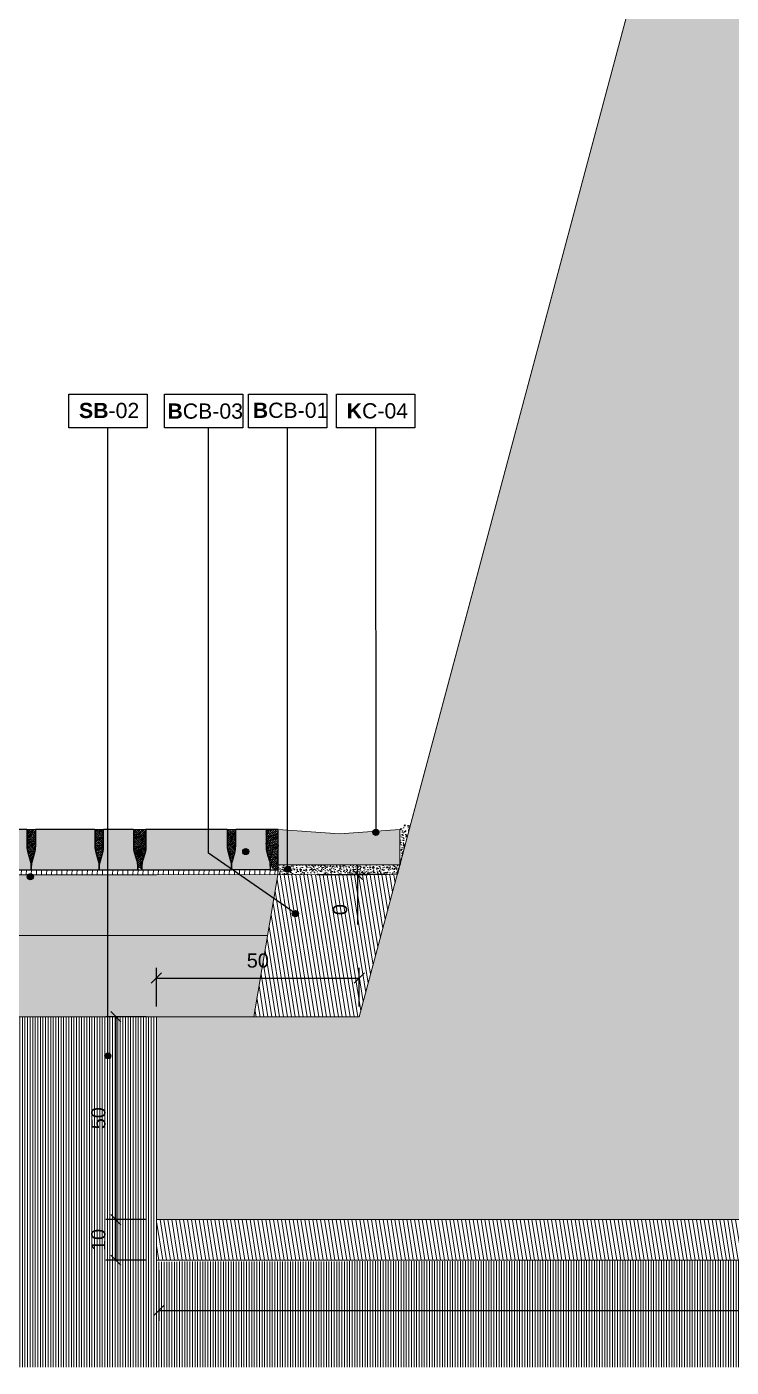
# Model space of a CAD drawing. Header units: metres. Extents: x -325 to 301, y -147 to 149.
# Drawn here: x 94.021 to 95.757, y 36.759 to 40.062 of the extents above; entities that cross this region are included whole.
import ezdxf

# ---------------------------------------------------------------- set-up
doc = ezdxf.new("R2010")
doc.units = ezdxf.units.M
doc.layers.get('Defpoints').update_dxf_attribs({"lineweight": 13})
doc.layers.add('-aux', color=50, linetype='Continuous', plot=False)
doc.layers.add('0-TX-1_25', color=7, linetype='Continuous', true_color=0x3f4f7f)
doc.layers.add('EIT_3 TR sorra', color=7, linetype='Continuous', true_color=0xd8ceb0)
for name, color, linetype, lineweight, true_color in [('03-TR-Paviment_05_Open Joint Precast Pavements', 7, 'Continuous', 5, 0xb3b3b3), ('3-TR sorra granitica', 7, 'Continuous', 0, 0xf2dac9), ('3-TR tot_u', 7, 'Continuous', 5, 0x787878)]:
    doc.layers.add(name, color=color, linetype=linetype, lineweight=lineweight, true_color=true_color)
for name, color, linetype, lineweight in [('1-CM', 7, 'Continuous', 0), ('3-TR Formigó', 252, 'Continuous', 0), ('3-TR Seleccionat', 44, 'Continuous', 0), ('3-TR Tot-u', 37, 'Continuous', 0), ('3_TR_paviment gris', 252, 'Continuous', 5)]:
    doc.layers.add(name, color=color, linetype=linetype, lineweight=lineweight)
for name, color, linetype in [('1-L- kodolé', 7, 'Continuous'), ('A-KEYPLAN_HATCH', 7, 'Continuous'), ('A_TEXT_2', 7, 'Continuous')]:
    doc.layers.add(name, color=color, linetype=linetype)
doc.styles.get("Standard").update_dxf_attribs({"font": 'arial.ttf'})
doc.dimstyles.new('ISO-25', dxfattribs={"dimtxt": 0.1, "dimasz": 0.1, "dimexe": 0.1, "dimexo": 0.1, "dimgap": 0.1, "dimtad": 1, "dimdec": 0, "dimlfac": 100, "dimzin": 9, "dimtxsty": 'Standard', "dimblk": 'OBLIQUE', "dimcen": 0.1, "dimadec": 0, "dimazin": 0, "dimtfac": 1, "dimtdec": 0, "dimtmove": 0, "dimatfit": 3, "dimldrblk": 'OBLIQUE', "dimfxl": 1, "dimarcsym": 0})

# ---------------------------------------------------------------- blocks, each defined once
blk = doc.blocks.new('_Oblique')
at = {"color": 0, "lineweight": -2}
blk.add_line((-0.5, -0.5), (0.5, 0.5), dxfattribs=at)
blk = doc.blocks.new('*D486')
at = {"layer": '0-TX-1_25', "color": 0, "lineweight": -2, "transparency": 16777216}
for p, q in [((94.8359, 37.9728), (94.8359, 37.9978)), ((94.7359, 37.9728), (94.8609, 37.9728)), ((94.909, 37.9728), (94.8109, 37.9728)), ((94.8359, 37.9728), (94.8359, 37.85))]:
    blk.add_line(p, q, dxfattribs=at)
at = {"layer": 'Defpoints', "color": 0, "transparency": 16777216}
for p in [(92.7209, 37.9728), (94.8359, 37.9728), (94.934, 37.9728)]:
    blk.add_point(p, dxfattribs=at)
at = {"layer": '0-TX-1_25', "color": 0, "lineweight": -2, "transparency": 16777216, "xscale": 0.025, "yscale": 0.025, "zscale": 0.025}
for rotation in [270, 90]:
    blk.add_blockref('_Oblique', (94.8359, 37.9728), dxfattribs=dict(at, rotation=rotation))
at = {"layer": '0-TX-1_25', "color": 0, "transparency": 16777216, "insert": (94.793, 37.8864), "char_height": 0.035, "attachment_point": 5, "rotation": 90}
blk.add_mtext('0', dxfattribs=at)
blk = doc.blocks.new('hatch keyplan 2')
at = {"layer": 'A-KEYPLAN_HATCH'}
blk.add_lwpolyline([(0, 0.00548), (0.01287, 0.00548), (0.01287, 0), (0, 0)], close=True, dxfattribs=at)
blk = doc.blocks.new('hatch keyplan')
at = {"layer": 'A-KEYPLAN_HATCH'}
blk.add_blockref('hatch keyplan 2', (1.43058, 0.85215), dxfattribs=at)
blk = doc.blocks.new('SB-02')
at = {"layer": 'A-KEYPLAN_HATCH'}
blk.add_blockref('hatch keyplan', (-1.43058, -0.85215), dxfattribs=at)
at = {"layer": 'A_TEXT_2', "insert": (-0.0008, 0.00408), "char_height": 0.0025, "attachment_point": 1}
blk.add_mtext_dynamic_manual_height_columns('\\pi0.00249;{\\fArial|b1|i0|c0|p34;SB}-02', width=0.0145619, gutter_width=0.015, heights=[0], dxfattribs=at)
blk = doc.blocks.new('K03')
at = {"layer": 'A-KEYPLAN_HATCH'}
blk.add_blockref('hatch keyplan', (-1.43058, -0.85215), dxfattribs=at)
at = {"layer": 'A_TEXT_2', "insert": (-0.0008, 0.00402), "char_height": 0.0025, "attachment_point": 1}
blk.add_mtext_dynamic_manual_height_columns('\\pi0.00245;{\\fArial|b1|i0|c0|p34;K}C-04', width=0.0145619, gutter_width=0.015, heights=[0], dxfattribs=at)
blk = doc.blocks.new('B-CB01')
at = {"layer": 'A-KEYPLAN_HATCH'}
blk.add_blockref('hatch keyplan', (-1.43058, -0.85215), dxfattribs=at)
at = {"layer": 'A_TEXT_2', "insert": (-0.0008, 0.00411), "char_height": 0.0025, "attachment_point": 1}
blk.add_mtext_dynamic_manual_height_columns('\\pi0.00152;{\\fArial|b1|i0|c0|p34;B}CB-01', width=0.0145619, gutter_width=0.015, heights=[0], dxfattribs=at)
blk = doc.blocks.new('B-CB03')
at = {"layer": 'A-KEYPLAN_HATCH'}
blk.add_blockref('hatch keyplan', (-1.43058, -0.85215), dxfattribs=at)
at = {"layer": 'A_TEXT_2', "insert": (-0.0008, 0.00398), "char_height": 0.0025, "attachment_point": 1}
blk.add_mtext_dynamic_manual_height_columns('\\pi0.00128;{\\fArial|b1|i0|c0|p34;B}CB-03', width=0.0145619, gutter_width=0.015, heights=[0], dxfattribs=at)
blk = doc.blocks.new('POINT')
at = {"layer": '0-TX-1_25'}
h = blk.add_hatch(dxfattribs=at)
h.set_pattern_fill('ANGLE', color=256)
h.set_pattern_definition([(0, (-83.747, -12.726), (0, 6.985), [5.08, -1.905]), (90, (-83.747, -12.726), (-6.985, 4e-16), [5.08, -1.905])])
edge = h.paths.add_edge_path()
edge.add_arc((0, 0), 0.0075, 0, 360)
h = blk.add_hatch(color=256, dxfattribs=at)
h.dxf.hatch_style = 1
edge = h.paths.add_edge_path()
edge.add_arc((0, 0), 0.0075, 0, 360)
blk.add_circle((0, 0), 0.0075, dxfattribs=at)
blk = doc.blocks.new('*D2062')
at = {"layer": '0-TX-1_25', "color": 0, "lineweight": -2, "transparency": 16777216}
for p, q in [((94.3151, 37.6225), (94.2151, 37.6225)), ((94.2401, 37.6225), (94.2401, 37.1225)), ((94.3151, 37.1225), (94.2151, 37.1225))]:
    blk.add_line(p, q, dxfattribs=at)
at = {"layer": 'Defpoints', "color": 0, "transparency": 16777216}
for p in [(94.3401, 37.6225), (94.2401, 37.1225), (94.3401, 37.1225)]:
    blk.add_point(p, dxfattribs=at)
at = {"layer": '0-TX-1_25', "color": 0, "lineweight": -2, "transparency": 16777216, "xscale": 0.025, "yscale": 0.025, "zscale": 0.025}
for p, rotation in [((94.2401, 37.6225), 90), ((94.2401, 37.1225), 270)]:
    blk.add_blockref('_Oblique', p, dxfattribs=dict(at, rotation=rotation))
at = {"layer": '0-TX-1_25', "color": 0, "transparency": 16777216, "insert": (94.1972, 37.3725), "char_height": 0.035, "attachment_point": 5, "rotation": 90}
blk.add_mtext('50', dxfattribs=at)
blk = doc.blocks.new('*D2063')
at = {"layer": '0-TX-1_25', "color": 0, "lineweight": -2, "transparency": 16777216}
for p, q in [((94.3401, 37.6475), (94.3401, 37.7429)), ((94.3401, 37.7179), (94.8401, 37.7179)), ((94.8401, 37.6475), (94.8401, 37.7429))]:
    blk.add_line(p, q, dxfattribs=at)
at = {"layer": 'Defpoints', "color": 0, "transparency": 16777216}
for p in [(94.8401, 37.7179), (94.3401, 37.6225), (94.8401, 37.6225)]:
    blk.add_point(p, dxfattribs=at)
at = {"layer": '0-TX-1_25', "color": 0, "lineweight": -2, "transparency": 16777216, "xscale": 0.025, "yscale": 0.025, "zscale": 0.025, "rotation": 180}
blk.add_blockref('_Oblique', (94.3401, 37.7179), dxfattribs=at)
at = {"layer": '0-TX-1_25', "color": 0, "lineweight": -2, "transparency": 16777216, "xscale": 0.025, "yscale": 0.025, "zscale": 0.025}
blk.add_blockref('_Oblique', (94.8401, 37.7179), dxfattribs=at)
at = {"layer": '0-TX-1_25', "color": 0, "transparency": 16777216, "insert": (94.5901, 37.7608), "char_height": 0.035, "attachment_point": 5}
blk.add_mtext('50', dxfattribs=at)
blk = doc.blocks.new('*D2064')
at = {"layer": '0-TX-1_25', "color": 0, "lineweight": -2, "transparency": 16777216}
for p, q in [((94.3459, 36.9977), (94.3459, 36.8735)), ((98.0159, 36.9977), (98.0159, 36.8735)), ((94.3459, 36.8985), (98.0159, 36.8985))]:
    blk.add_line(p, q, dxfattribs=at)
at = {"layer": 'Defpoints', "color": 0, "transparency": 16777216}
for p in [(94.3459, 37.0227), (98.0159, 37.0227), (98.0159, 36.8985)]:
    blk.add_point(p, dxfattribs=at)
at = {"layer": '0-TX-1_25', "color": 0, "lineweight": -2, "transparency": 16777216, "xscale": 0.025, "yscale": 0.025, "zscale": 0.025, "rotation": 180}
blk.add_blockref('_Oblique', (94.3459, 36.8985), dxfattribs=at)
at = {"layer": '0-TX-1_25', "color": 0, "lineweight": -2, "transparency": 16777216, "xscale": 0.025, "yscale": 0.025, "zscale": 0.025}
blk.add_blockref('_Oblique', (98.0159, 36.8985), dxfattribs=at)
at = {"layer": '0-TX-1_25', "color": 0, "transparency": 16777216, "insert": (96.1809, 36.9414), "char_height": 0.035, "attachment_point": 5}
blk.add_mtext('367', dxfattribs=at)
blk = doc.blocks.new('*D2092')
at = {"layer": '0-TX-1_25', "color": 0, "lineweight": -2, "transparency": 16777216}
for p, q in [((94.3151, 37.1225), (94.2151, 37.1225)), ((94.2401, 37.1225), (94.2401, 37.0225)), ((94.3151, 37.0225), (94.2151, 37.0225))]:
    blk.add_line(p, q, dxfattribs=at)
at = {"layer": 'Defpoints', "color": 0, "transparency": 16777216}
for p in [(94.3401, 37.1225), (94.2401, 37.0225), (94.3401, 37.0225)]:
    blk.add_point(p, dxfattribs=at)
at = {"layer": '0-TX-1_25', "color": 0, "lineweight": -2, "transparency": 16777216, "xscale": 0.025, "yscale": 0.025, "zscale": 0.025}
for p, rotation in [((94.2401, 37.1225), 90), ((94.2401, 37.0225), 270)]:
    blk.add_blockref('_Oblique', p, dxfattribs=dict(at, rotation=rotation))
at = {"layer": '0-TX-1_25', "color": 0, "transparency": 16777216, "insert": (94.1972, 37.0725), "char_height": 0.035, "attachment_point": 5, "rotation": 90}
blk.add_mtext('10', dxfattribs=at)

msp = doc.modelspace()

# ---------------------------------------------------------------- hatches: boundary and pattern name
at = {"layer": '03-TR-Paviment_05_Open Joint Precast Pavements'}
h = msp.add_hatch(color=256, dxfattribs=at)
h.dxf.hatch_style = 1
edge = h.paths.add_edge_path()
edge.add_line((94.0318, 37.9842), (94.0318, 37.9924))
edge.add_arc((93.9834, 37.9924), 0.0484, 0, 15.999)
edge.add_line((94.0299, 38.0057), (94.024, 38.0265))
edge.add_arc((94.0789, 38.0422), 0.0571, 180, 195.999, ccw=False)
edge.add_line((94.0218, 38.0422), (94.0218, 38.0833))
edge.add_line((94.0218, 38.0833), (94.021, 38.0833))
edge.add_line((94.021, 38.0833), (94.021, 38.0842))
edge.add_line((94.021, 38.0842), (93.9477, 38.0842))
edge.add_line((93.9477, 38.0842), (93.9477, 38.0833))
edge.add_line((93.9477, 38.0833), (93.9469, 38.0833))
edge.add_line((93.9469, 38.0833), (93.9469, 38.0422))
edge.add_arc((93.8897, 38.0422), 0.0571, -15.999, 0, ccw=False)
edge.add_line((93.9447, 38.0265), (93.9387, 38.0057))
edge.add_arc((93.9853, 37.9924), 0.0484, 164.001, 180)
edge.add_line((93.9368, 37.9924), (93.9368, 37.9842))
edge.add_line((93.9368, 37.9842), (94.0318, 37.9842))
h = msp.add_hatch(color=256, dxfattribs=at)
h.dxf.hatch_style = 1
edge = h.paths.add_edge_path()
edge.add_line((94.1993, 37.9842), (94.1993, 37.9924))
edge.add_arc((94.1509, 37.9924), 0.0484, 360, 375.999)
edge.add_line((94.1974, 38.0057), (94.1915, 38.0265))
edge.add_arc((94.2464, 38.0422), 0.0571, 180, 195.999, ccw=False)
edge.add_line((94.1893, 38.0422), (94.1893, 38.0833))
edge.add_line((94.1893, 38.0833), (94.1885, 38.0833))
edge.add_line((94.1885, 38.0833), (94.1885, 38.0842))
edge.add_line((94.1885, 38.0842), (94.0426, 38.0842))
edge.add_line((94.0426, 38.0842), (94.0426, 38.0833))
edge.add_line((94.0426, 38.0833), (94.0418, 38.0833))
edge.add_line((94.0418, 38.0833), (94.0418, 38.0422))
edge.add_arc((93.9847, 38.0422), 0.0571, 344.001, 360, ccw=False)
edge.add_line((94.0396, 38.0265), (94.0337, 38.0057))
edge.add_arc((94.0802, 37.9924), 0.0484, 164.001, 180)
edge.add_line((94.0318, 37.9924), (94.0318, 37.9842))
edge.add_line((94.0318, 37.9842), (94.1993, 37.9842))
h = msp.add_hatch(color=256, dxfattribs=at)
h.dxf.hatch_style = 1
edge = h.paths.add_edge_path()
edge.add_line((94.2943, 37.9842), (94.2943, 37.9924))
edge.add_arc((94.2458, 37.9924), 0.0484, 0, 15.999)
edge.add_line((94.2924, 38.0057), (94.2864, 38.0265))
edge.add_arc((94.3414, 38.0422), 0.0571, 180, 195.999, ccw=False)
edge.add_line((94.2842, 38.0422), (94.2842, 38.0833))
edge.add_line((94.2842, 38.0833), (94.2834, 38.0833))
edge.add_line((94.2834, 38.0833), (94.2834, 38.0842))
edge.add_line((94.2834, 38.0842), (94.2101, 38.0842))
edge.add_line((94.2101, 38.0842), (94.2101, 38.0833))
edge.add_line((94.2101, 38.0833), (94.2093, 38.0833))
edge.add_line((94.2093, 38.0833), (94.2093, 38.0422))
edge.add_arc((94.1522, 38.0422), 0.0571, -15.999, 0, ccw=False)
edge.add_line((94.2071, 38.0265), (94.2012, 38.0057))
edge.add_arc((94.2477, 37.9924), 0.0484, 164.001, 180)
edge.add_line((94.1993, 37.9924), (94.1993, 37.9842))
edge.add_line((94.1993, 37.9842), (94.2943, 37.9842))
h = msp.add_hatch(color=256, dxfattribs=at)
h.dxf.hatch_style = 1
edge = h.paths.add_edge_path()
edge.add_line((94.5255, 37.9842), (94.5255, 37.9924))
edge.add_arc((94.4771, 37.9924), 0.0484, 0, 15.999)
edge.add_line((94.5236, 38.0057), (94.5177, 38.0265))
edge.add_arc((94.5726, 38.0422), 0.0571, 180, 195.999, ccw=False)
edge.add_line((94.5155, 38.0422), (94.5155, 38.0833))
edge.add_line((94.5155, 38.0833), (94.5147, 38.0833))
edge.add_line((94.5147, 38.0833), (94.5147, 38.0842))
edge.add_line((94.5147, 38.0842), (94.3151, 38.0842))
edge.add_line((94.3151, 38.0842), (94.3151, 38.0833))
edge.add_line((94.3151, 38.0833), (94.3143, 38.0833))
edge.add_line((94.3143, 38.0833), (94.3143, 38.0422))
edge.add_arc((94.2572, 38.0422), 0.0571, -15.999, 0, ccw=False)
edge.add_line((94.3121, 38.0265), (94.3061, 38.0057))
edge.add_arc((94.3527, 37.9924), 0.0484, 164.001, 180)
edge.add_line((94.3043, 37.9924), (94.3043, 37.9842))
edge.add_line((94.3043, 37.9842), (94.5255, 37.9842))
h = msp.add_hatch(color=256, dxfattribs=at)
h.dxf.hatch_style = 1
edge = h.paths.add_edge_path()
edge.add_line((94.5255, 37.9846), (94.5255, 37.9928))
edge.add_arc((94.5739, 37.9928), 0.0484, 164.001, 180, ccw=False)
edge.add_line((94.5273, 38.0061), (94.5333, 38.0268))
edge.add_arc((94.4784, 38.0426), 0.0571, 344.001, 360)
edge.add_line((94.5355, 38.0426), (94.5355, 38.0837))
edge.add_line((94.5355, 38.0837), (94.5363, 38.0837))
edge.add_line((94.5363, 38.0837), (94.5363, 38.0846))
edge.add_line((94.5363, 38.0846), (94.6096, 38.0846))
edge.add_line((94.6096, 38.0846), (94.6096, 38.0837))
edge.add_line((94.6096, 38.0837), (94.6104, 38.0837))
edge.add_line((94.6104, 38.0837), (94.6104, 38.0426))
edge.add_arc((94.6675, 38.0426), 0.0571, 180, 195.999)
edge.add_line((94.6126, 38.0268), (94.6186, 38.0061))
edge.add_arc((94.572, 37.9928), 0.0484, 0, 15.999, ccw=False)
edge.add_line((94.6204, 37.9928), (94.6204, 37.9846))
edge.add_line((94.6204, 37.9846), (94.5255, 37.9846))
at = {"layer": '3-TR Formigó'}
h = msp.add_hatch(dxfattribs=at)
h.set_pattern_fill('ANSI31', color=256, scale=0.003, angle=234.1752)
h.set_pattern_definition([(279.175244, (-114.165796, -6.056521), (0.00940313004, 0.0015188056), [])])
h.paths.add_polyline_path([(94.8401, 37.6225), (94.9339, 37.9725), (94.6395, 37.9725), (94.5801, 37.6225)])
h = msp.add_hatch(dxfattribs=at)
h.set_pattern_fill('ANSI31', color=256, scale=0.003, angle=234.1752)
h.set_pattern_definition([(279.175244, (-114.405849, -6.656521), (0.00940313004, 0.0015188056), [])])
h.paths.add_polyline_path([(98.0159, 37.0225), (98.0101, 37.1225), (94.3401, 37.1225), (94.3401, 37.0225)])
at = {"layer": '3-TR Seleccionat'}
h = msp.add_hatch(dxfattribs=at)
h.set_pattern_fill('ANSI31', color=256, scale=0.002, angle=45, style=0)
h.set_pattern_definition([(90, (61.7137336, 40.3211365), (-0.00635, 0), [])])
h.paths.add_polyline_path([(94.2008, 38.0025), (94.2008, 38.0024), (94.2008, 38.0025)], flags=17)
h.paths.add_polyline_path([(98.1896, 41.8086), (97.5169, 41.8086), (96.6741, 37.6247), (98.0101, 37.6201), (98.0101, 37.0261), (94.3401, 37.0189), (94.3401, 37.6225), (94.8009, 37.6225), (92.7209, 37.6225), (92.7209, 36.759), (99.7207, 36.759), (99.7211, 41.8086), (98.4355, 41.8086)])
at = {"layer": '3-TR sorra granitica'}
h = msp.add_hatch(dxfattribs=at)
h.set_pattern_fill('LINE', color=256, scale=0.1, angle=51.8535, style=0)
h.set_pattern_definition([(87.5, (124.489544, 244.962524), (-0.0124881028, 0.0005452423), [])])
h.paths.add_polyline_path([(93.3283, 37.9842), (93.3351, 37.9725), (94.6398, 37.9727), (94.6398, 37.9844)])
at = {"layer": '3-TR Tot-u'}
h = msp.add_hatch(dxfattribs=at)
h.set_pattern_fill('EARTH', color=256, scale=0.005, angle=-80.8248)
h.set_pattern_definition([(279.175244, (10.13957, -2.787488), (0.036406452, -0.026281081), [0.03175, -0.03175]), (279.175244, (10.151325, -2.78559), (0.036406452, -0.026281081), [0.03175, -0.03175]), (279.175244, (10.16308, -2.78369), (0.036406452, -0.026281081), [0.03175, -0.03175]), (9.175244, (10.16763, -2.786976), (0.026281081, 0.036406452), [0.03175, -0.03175]), (9.175244, (10.169528, -2.79873), (0.026281081, 0.036406452), [0.03175, -0.03175]), (9.175244, (10.171427, -2.810484), (0.026281081, 0.036406452), [0.03175, -0.03175])])
h.paths.add_polyline_path([(94.5801, 37.6225), (94.6141, 37.8228), (92.7209, 37.8225), (92.7209, 37.6225)])
at = {"layer": '3-TR tot_u'}
h = msp.add_hatch(dxfattribs=at)
h.set_pattern_fill('AR-CONC', color=256, scale=0.00025, angle=90.265705)
h.paths.add_polyline_path([(96.365, 42.1748), (96.0566, 42.1748), (94.8401, 37.6225), (94.3401, 37.6225), (94.3401, 37.1225), (98.0101, 37.1225), (98.0101, 37.6225), (96.365, 37.6253)])
h = msp.add_hatch(dxfattribs=at)
h.set_pattern_fill('AR-CONC', color=256, scale=9e-05, angle=90.2664)
h.set_pattern_definition([(140.266414, (11.206055, 15.170457), (0.0013582613, 0.0164031132), [0.0017145, -0.0188595]), (85.266414, (11.206055, 15.170457), (-0.0171801815, -0.0032518273), [0.0013716, -0.0150876526]), (190.71786, (11.206168, 15.171824), (-0.0158219194, 0.0131512858), [0.0014571008, -0.016028122]), (136.450614, (11.201483, 15.170435), (0.003670327, 0.024414444), [0.00257175, -0.02828925]), (186.901972, (11.20179, 15.17247), (-0.0223674596, 0.021262598), [0.002185652, -0.024042205]), (81.450565, (11.201483, 15.170435), (-0.0223674596, 0.021262598), [0.002057397, -0.022631376]), (111.266414, (11.202615, 15.172727), (0.0091403206, 0.0136879438), [0.0017145, -0.0188595]), (56.266414, (11.202615, 15.172727), (-0.0166026007, 0.0054850432), [0.0013716, -0.0150876]), (161.71786, (11.203377, 15.173867), (-0.0074622802, 0.019172987), [0.0014571008, -0.0160280944]), (127.766414, (11.206055, 15.1704566), (-0.00761116375, 0.0002425866), [0, -0.01490472, 0, -0.0153162, 0, -0.01514475]), (97.766414, (11.206055, 15.1704566), (-0.009044117, 0.0059717809), [0, -0.00873252, 0, -0.01456182, 0, -0.00577215]), (57.766414, (11.2060787, 15.165359), (0.0004588393, 0.012205419), [0, -0.005715, 0, -0.0178308, 0, -0.0236601]), (47.766414, (11.206089, 15.163073), (-0.0023503487, 0.0133208417), [0, -0.0074295, 0, -0.01184148, 0, -0.0168021])])
h.paths.add_polyline_path([(94.9404, 37.9969), (94.9661, 38.0929), (94.9515, 38.0968), (94.9404, 38.0842)])
h.paths.add_polyline_path([(94.9339, 37.9725), (94.9402, 37.9962), (94.6404, 37.997), (94.6395, 37.9725)])
h = msp.add_hatch(dxfattribs=at)
h.set_pattern_fill('AR-CONC', color=256, scale=0.00025, angle=89.8705)
h.set_pattern_definition([(139.870481342, (269995.071464, -738413.717705), (0.004087719458, 0.0455370432033), [0.0047625, -0.0523875]), (84.870481342, (269995.071464, -738413.717705), (-0.0477840064323, -0.008702860646), [0.00381, -0.0419101460425]), (190.321926042, (269995.071804, -738413.71391), (-0.0436962850277, 0.0368341824326), [0.0040475022, -0.04452256115]), (136.054681342, (269995.058764, -738413.717676), (0.0106637503727, 0.0677458276376), [0.00714375, -0.07858125]), (186.506038952, (269995.05965, -738413.71203), (-0.0617222086057, 0.059490710113), [0.006071255785, -0.06678390204]), (81.054632512, (269995.058764, -738413.717676), (-0.0617222086026, 0.059490710116), [0.0057149917675, -0.06286493298]), (110.870481342, (269995.061953, -738413.711334), (0.0256519162593, 0.0378457077121), [0.0047625, -0.0523875]), (55.870481342, (269995.061953, -738413.711334), (-0.046011947622, 0.015554557991), [0.00381, -0.04191]), (161.321926342, (269995.06409, -738413.70818), (-0.0203600316004, 0.0534002656193), [0.0040475022, -0.0445224844]), (127.370481342, (269995.071464, -738413.717705), (-0.02113696024267, 0.00081993353672), [0, -0.041402, 0, -0.042545, 0, -0.04206875]), (97.370481342, (269995.071464, -738413.717705), (-0.0250073178334, 0.01676148812264), [0, -0.024257, 0, -0.0404495, 0, -0.01603375]), (57.370481342, (269995.071432, -738413.731866), (0.00150880882485, 0.03389432469116), [0, -0.015875, 0, -0.04953, 0, -0.0657225]), (47.370481342, (269995.071417, -738413.738216), (-0.0062728940841, 0.0370465700346), [0, -0.0206375, 0, -0.032893, 0, -0.0466725])])
h.paths.add_polyline_path([(92.7209, 37.9725), (92.7209, 37.8225), (94.614, 37.8225), (94.6387, 37.9725)])
at = {"layer": '3_TR_paviment gris'}
msp.add_hatch(color=256, dxfattribs=at).paths.add_polyline_path([(94.9404, 38.0842), (94.9404, 37.9969), (94.6404, 37.997), (94.6404, 38.0842), (94.7912, 38.0731)])
at = {"layer": 'EIT_3 TR sorra'}
h = msp.add_hatch(dxfattribs=at)
h.set_pattern_fill('ANSI36', color=256, scale=0.001075, angle=-0.5853, style=0, double=1)
h.set_pattern_definition([(44.414693, (62.7008076, -32.223492), (0.00187778743, 0.0066181336), [0.0085328125, -0.0017065625, 0, -0.0017065625])])
edge = h.paths.add_edge_path()
edge.add_line((94.0318, 37.9842), (94.0318, 37.9924))
edge.add_arc((94.0802, 37.9924), 0.0484, 164.0188, 180.0179, ccw=False)
edge.add_line((94.0337, 38.0057), (94.0396, 38.0265))
edge.add_arc((93.9847, 38.0422), 0.0571, 344.0188, 360.0179)
edge.add_line((94.0418, 38.0422), (94.0418, 38.0834))
edge.add_line((94.0418, 38.0834), (94.0217, 38.0833))
edge.add_line((94.0217, 38.0833), (94.0218, 38.0422))
edge.add_arc((94.0789, 38.0422), 0.0571, 180.0179, 196.0169)
edge.add_line((94.024, 38.0265), (94.0299, 38.0057))
edge.add_arc((93.9834, 37.9924), 0.0484, 0.0179, 16.0169, ccw=False)
edge.add_line((94.0318, 37.9924), (94.0318, 37.9842))
h = msp.add_hatch(dxfattribs=at)
h.set_pattern_fill('ANSI36', color=256, scale=0.001075, angle=-0.5853, style=0, double=1)
h.set_pattern_definition([(44.414693, (62.5333166, -32.2234987), (0.00187778743, 0.0066181336), [0.0085328125, -0.0017065625, 0, -0.0017065625])])
edge = h.paths.add_edge_path()
edge.add_line((94.1993, 37.9842), (94.1993, 37.9924))
edge.add_arc((94.2477, 37.9924), 0.0484, 164.0188, 180.0179, ccw=False)
edge.add_line((94.2012, 38.0057), (94.2071, 38.0265))
edge.add_arc((94.1522, 38.0422), 0.0571, 344.0188, 360.0179)
edge.add_line((94.2093, 38.0422), (94.2093, 38.0833))
edge.add_line((94.2093, 38.0833), (94.1892, 38.0833))
edge.add_line((94.1892, 38.0833), (94.1892, 38.0422))
edge.add_arc((94.2464, 38.0422), 0.0571, 180.0179, 196.0169)
edge.add_line((94.1915, 38.0265), (94.1974, 38.0057))
edge.add_arc((94.1509, 37.9924), 0.0484, 0.0179, 16.0169, ccw=False)
edge.add_line((94.1993, 37.9924), (94.1993, 37.9842))
h = msp.add_hatch(dxfattribs=at)
h.set_pattern_fill('ANSI36', color=256, scale=0.001075, angle=-0.5853, style=0, double=1)
h.set_pattern_definition([(44.414693, (62.3333904, -32.2234623), (0.00187778743, 0.0066181336), [0.0085328125, -0.0017065625, 0, -0.0017065625])])
edge = h.paths.add_edge_path()
edge.add_line((94.2943, 37.9842), (94.3043, 37.9842))
edge.add_line((94.3043, 37.9842), (94.3043, 37.9924))
edge.add_arc((94.3527, 37.9924), 0.0484, 164.0188, 180.0178, ccw=False)
edge.add_line((94.3061, 38.0057), (94.3121, 38.0265))
edge.add_arc((94.2571, 38.0422), 0.0571, 344.0188, 360.0179)
edge.add_line((94.3143, 38.0422), (94.3143, 38.0834))
edge.add_line((94.3143, 38.0834), (94.2842, 38.0833))
edge.add_line((94.2842, 38.0833), (94.2842, 38.0422))
edge.add_arc((94.3414, 38.0422), 0.0571, 180.0178, 196.0169)
edge.add_line((94.2864, 38.0265), (94.2924, 38.0057))
edge.add_arc((94.2458, 37.9924), 0.0484, 0.0179, 16.0169, ccw=False)
edge.add_line((94.2943, 37.9924), (94.2943, 37.9842))
edge.add_line((94.2943, 37.9842), (94.3043, 37.9842))
h = msp.add_hatch(dxfattribs=at)
h.set_pattern_fill('ANSI36', color=256, scale=0.001075, angle=-0.5853, style=0, double=1)
h.set_pattern_definition([(44.414693, (62.2071168, -32.223492), (0.00187778743, 0.0066181336), [0.0085328125, -0.0017065625, 0, -0.0017065625])])
edge = h.paths.add_edge_path()
edge.add_line((94.5255, 37.9842), (94.5255, 37.9924))
edge.add_arc((94.5739, 37.9924), 0.0484, 164.0188, 180.0179, ccw=False)
edge.add_line((94.5274, 38.0057), (94.5333, 38.0265))
edge.add_arc((94.4784, 38.0422), 0.0571, 344.0188, 360.0179)
edge.add_line((94.5355, 38.0422), (94.5355, 38.0834))
edge.add_line((94.5355, 38.0834), (94.5154, 38.0833))
edge.add_line((94.5154, 38.0833), (94.5154, 38.0422))
edge.add_arc((94.5726, 38.0422), 0.0571, 180.0179, 196.0169)
edge.add_line((94.5177, 38.0265), (94.5236, 38.0057))
edge.add_arc((94.4771, 37.9924), 0.0484, 0.0179, 16.0169, ccw=False)
edge.add_line((94.5255, 37.9924), (94.5255, 37.9842))
h = msp.add_hatch(dxfattribs=at)
h.set_pattern_fill('ANSI36', color=256, scale=0.001075, angle=-0.5853, style=0, double=1)
h.set_pattern_definition([(44.414693, (62.6595593, -32.2230955), (0.00187778743, 0.0066181336), [0.0085328125, -0.0017065625, 0, -0.0017065625])])
edge = h.paths.add_edge_path()
edge.add_line((94.6204, 37.9846), (94.6304, 37.9846))
edge.add_line((94.6304, 37.9846), (94.6399, 37.9843))
edge.add_line((94.6399, 37.9843), (94.6404, 38.0268))
edge.add_arc((94.6978, 38.0346), 0.0579, 172.0678, 187.7141, ccw=False)
edge.add_line((94.6404, 38.0426), (94.6404, 38.0837))
edge.add_line((94.6404, 38.0837), (94.6104, 38.0837))
edge.add_line((94.6104, 38.0837), (94.6104, 38.0426))
edge.add_arc((94.6675, 38.0426), 0.0571, 180.0178, 196.0169)
edge.add_line((94.6126, 38.0268), (94.6185, 38.0061))
edge.add_arc((94.572, 37.9927), 0.0484, 0.0179, 16.0169, ccw=False)
edge.add_line((94.6204, 37.9927), (94.6204, 37.9846))
edge.add_line((94.6204, 37.9846), (94.6304, 37.9846))

# ---------------------------------------------------------------- linework, layer by layer
at = {"layer": '-aux'}
for points in [[(94.0318, 37.9842), (94.0318, 37.9842), (94.0318, 37.9924, -0.069923), (94.0337, 38.0057), (94.0396, 38.0265, 0.069923), (94.0418, 38.0422), (94.0418, 38.0834), (94.0217, 38.0833), (94.0218, 38.0422, 0.069923), (94.024, 38.0265), (94.0299, 38.0057, -0.069923), (94.0318, 37.9924), (94.0318, 37.9842), (94.0318, 37.9842)], [(94.1993, 37.9842), (94.1993, 37.9842), (94.1993, 37.9924, -0.069923), (94.2012, 38.0057), (94.2071, 38.0265, 0.069923), (94.2093, 38.0422), (94.2093, 38.0833), (94.1892, 38.0833), (94.1892, 38.0422, 0.069923), (94.1915, 38.0265), (94.1974, 38.0057, -0.069923), (94.1993, 37.9924), (94.1993, 37.9842), (94.1993, 37.9842)], [(94.2943, 37.9842), (94.3043, 37.9842), (94.3043, 37.9924, -0.069923), (94.3061, 38.0057), (94.3121, 38.0265, 0.069923), (94.3143, 38.0422), (94.3143, 38.0834), (94.2842, 38.0833), (94.2842, 38.0422, 0.069923), (94.2864, 38.0265), (94.2924, 38.0057, -0.069923), (94.2943, 37.9924), (94.2943, 37.9842), (94.3043, 37.9842)], [(94.5255, 37.9842), (94.5255, 37.9842), (94.5255, 37.9924, -0.069923), (94.5274, 38.0057), (94.5333, 38.0265, 0.069923), (94.5355, 38.0422), (94.5355, 38.0834), (94.5154, 38.0833), (94.5154, 38.0422, 0.069923), (94.5177, 38.0265), (94.5236, 38.0057, -0.069923), (94.5255, 37.9924), (94.5255, 37.9842), (94.5255, 37.9842)], [(94.6204, 37.9846), (94.6304, 37.9846), (94.6399, 37.9843), (94.6404, 38.0268, -0.068376), (94.6404, 38.0426), (94.6404, 38.0837), (94.6104, 38.0837), (94.6104, 38.0426, 0.069923), (94.6126, 38.0268), (94.6185, 38.0061, -0.069923), (94.6204, 37.9927), (94.6204, 37.9846), (94.6304, 37.9846)]]:
    msp.add_lwpolyline(points, format="xyb", dxfattribs=at)
at = {"layer": '0-TX-1_25'}
for points in [[(94.2205, 37.5261), (94.2205, 39.0738)], [(94.6826, 37.8766), (94.4683, 38.0255), (94.4683, 39.0738)], [(94.6635, 37.986), (94.6635, 39.0738)], [(94.8817, 38.0768), (94.881, 39.0738)]]:
    msp.add_lwpolyline(points, dxfattribs=at)
at = {"layer": '1-CM'}
msp.add_line((94.3415, 37.9725), (92.8605, 37.9725), dxfattribs=at)
for points in [[(94.3401, 37.6225), (94.8401, 37.6225), (96.0646, 42.2048), (96.365, 42.2048), (96.365, 37.6253), (98.0101, 37.6225), (98.0101, 37.1225)], [(94.8, 37.9725), (94.934, 37.9728), (94.9568, 38.058), (96.0646, 42.2048)], [(96.0646, 42.2048), (94.9568, 38.058)], [(94.6404, 38.0842), (94.7912, 38.0731), (94.9404, 38.0842)], [(94.934, 37.9728), (92.7209, 37.9725), (92.7209, 37.8225), (94.6141, 37.8228)], [(94.9339, 37.9727), (94.6395, 37.9725), (94.5801, 37.6225), (94.8401, 37.6225)], [(94.6395, 37.9725), (94.934, 37.9728)], [(92.7209, 37.6225), (94.8401, 37.6225)], [(94.8401, 37.6225), (94.3401, 37.6225), (94.3401, 37.1225), (98.0101, 37.1225), (98.0101, 37.6225), (96.365, 37.6253)]]:
    msp.add_lwpolyline(points, dxfattribs=at)
for points in [[(94.9404, 38.0842), (94.9404, 37.9969), (94.6404, 37.997), (94.6404, 38.0842), (94.7912, 38.0731)], [(93.3351, 37.9725), (94.6397, 37.9728), (94.64, 37.9843), (93.3277, 37.9842)], [(94.934, 37.9728), (94.9404, 37.9962), (94.6404, 37.997), (94.6395, 37.9725)], [(94.3401, 37.1225), (94.3401, 37.0225), (98.0101, 37.0225), (98.0101, 37.1225)]]:
    msp.add_lwpolyline(points, close=True, dxfattribs=at)
at = {"layer": '1-L- kodolé'}
for points in [[(94.0318, 37.9842), (94.0318, 37.9924, 0.069923), (94.0299, 38.0057), (94.024, 38.0265, -0.069923), (94.0218, 38.0422), (94.0218, 38.0833), (94.021, 38.0833), (94.021, 38.0842), (93.9477, 38.0842), (93.9477, 38.0833), (93.9469, 38.0833), (93.9469, 38.0422, -0.069923), (93.9447, 38.0265), (93.9387, 38.0057, 0.069923), (93.9368, 37.9924), (93.9368, 37.9842)], [(94.1993, 37.9842), (94.1993, 37.9924, 0.069923), (94.1974, 38.0057), (94.1915, 38.0265, -0.069923), (94.1893, 38.0422), (94.1893, 38.0833), (94.1885, 38.0833), (94.1885, 38.0842), (94.0426, 38.0842), (94.0426, 38.0833), (94.0418, 38.0833), (94.0418, 38.0422, -0.069923), (94.0396, 38.0265), (94.0337, 38.0057, 0.069923), (94.0318, 37.9924), (94.0318, 37.9842)], [(94.2943, 37.9842), (94.2943, 37.9924, 0.069923), (94.2924, 38.0057), (94.2864, 38.0265, -0.069923), (94.2842, 38.0422), (94.2842, 38.0833), (94.2834, 38.0833), (94.2834, 38.0842), (94.2101, 38.0842), (94.2101, 38.0833), (94.2093, 38.0833), (94.2093, 38.0422, -0.069923), (94.2071, 38.0265), (94.2012, 38.0057, 0.069923), (94.1993, 37.9924), (94.1993, 37.9842)], [(94.5255, 37.9842), (94.5255, 37.9924, 0.069923), (94.5236, 38.0057), (94.5177, 38.0265, -0.069923), (94.5155, 38.0422), (94.5155, 38.0833), (94.5147, 38.0833), (94.5147, 38.0842), (94.3151, 38.0842), (94.3151, 38.0833), (94.3143, 38.0833), (94.3143, 38.0422, -0.069923), (94.3121, 38.0265), (94.3061, 38.0057, 0.069923), (94.3043, 37.9924), (94.3043, 37.9842)], [(94.5255, 37.9846), (94.5255, 37.9928, -0.069923), (94.5273, 38.0061), (94.5333, 38.0268, 0.069923), (94.5355, 38.0426), (94.5355, 38.0837), (94.5363, 38.0837), (94.5363, 38.0846), (94.6096, 38.0846), (94.6096, 38.0837), (94.6104, 38.0837), (94.6104, 38.0426, 0.069923), (94.6126, 38.0268), (94.6186, 38.0061, -0.069923), (94.6204, 37.9928), (94.6204, 37.9846)]]:
    msp.add_lwpolyline(points, format="xyb", close=True, dxfattribs=at)

# ---------------------------------------------------------------- block references
at = {"color": 244, "true_color": 0x991b1e, "xscale": 14.99999999999007, "yscale": 14.99999999999007, "zscale": 14.99999999999007}
msp.add_blockref('K03', (94.7844, 39.0738), dxfattribs=at)
at = {"layer": '0-TX-1_25', "xscale": 15, "yscale": 15, "zscale": 15}
for name, p in [('SB-02', (94.124, 39.0738)), ('B-CB03', (94.3601, 39.0738)), ('B-CB01', (94.5669, 39.0738))]:
    msp.add_blockref(name, p, dxfattribs=at)
at = {"layer": '0-TX-1_25'}
for p in [(94.881, 38.0768), (94.2971, 38.0265), (94.5604, 38.0295), (94.6635, 37.986), (94.0294, 37.9674), (94.6826, 37.8766), (94.2205, 37.5261)]:
    msp.add_blockref('POINT', p, dxfattribs=at)

# ---------------------------------------------------------------- dimensions: what is measured, and where the dimension line sits
for base, p1, p2, picture, middle in [((94.835919461, 37.972817219), (94.933953334, 37.972817222), (92.720928278, 37.972817219), '*D486', (94.793049406, 37.886405214)), ((94.2401, 37.1225), (94.3401, 37.6225), (94.3401, 37.1225), '*D2062', (94.1972, 37.3725)), ((94.2401, 37.0225), (94.3401, 37.1225), (94.3401, 37.0225), '*D2092', (94.1972, 37.0725))]:
    dim = msp.add_linear_dim(base=base, p1=p1, p2=p2, angle=90, dimstyle='ISO-25', override={"dimtxt": 0.035, "dimasz": 0.025, "dimexe": 0.025, "dimexo": 0.025, "dimgap": 0.025, "dimblk1": 'Oblique', "dimblk2": 'Oblique', "dimsah": 1, "dimfxl": 0.1, "dimfxlon": 1, "dimarcsym": 1}, dxfattribs=at)
    dim.commit()
    dim.dimension.update_dxf_attribs({"geometry": picture, "text_midpoint": middle})
for base, p1, p2, picture, middle in [((94.8401, 37.7179), (94.3401, 37.6225), (94.8401, 37.6225), '*D2063', (94.5901, 37.7608)), ((98.0159, 36.8985), (94.3459, 37.0227), (98.0159, 37.0227), '*D2064', (96.1809, 36.9414))]:
    dim = msp.add_linear_dim(base=base, p1=p1, p2=p2, dimstyle='ISO-25', override={"dimtxt": 0.035, "dimasz": 0.025, "dimexe": 0.025, "dimexo": 0.025, "dimgap": 0.025, "dimblk1": 'Oblique', "dimblk2": 'Oblique', "dimsah": 1, "dimfxl": 0.1, "dimfxlon": 1, "dimarcsym": 1}, dxfattribs=at)
    dim.commit()
    dim.dimension.update_dxf_attribs({"geometry": picture, "text_midpoint": middle})

doc.saveas('drawing.dxf')
